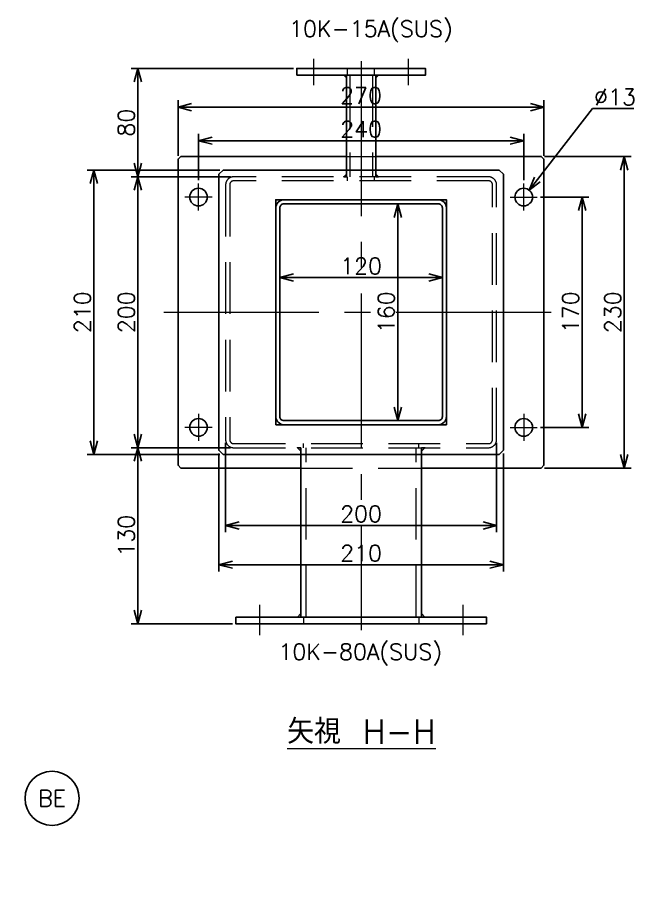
# Model space of a CAD drawing. Header units: millimetres. Extents: x -16130 to 36813, y -8099 to 27484.
# Drawn here: x 19860 to 20316, y 13517 to 14162 of the extents above; entities that cross this region are included whole.
import ezdxf
from ezdxf import colors
from ezdxf.entities.mleader import LeaderData, LeaderLine
from ezdxf.enums import TextEntityAlignment as Align
from ezdxf.math import Vec2, Vec3

# ---------------------------------------------------------------- set-up
doc = ezdxf.new("R2010")
doc.units = ezdxf.units.MM
doc.header["$LTSCALE"] = 6
doc.header["$PDMODE"] = 99
doc.header["$PDSIZE"] = 1
doc.linetypes.add('CENTER2', pattern=[28.575, 19.05, -3.175, 3.175, -3.175])
doc.linetypes.add('HIDDEN', pattern=[9.525, 6.35, -3.175])
for name, color, linetype, lineweight in [('04_HIDDEN', 2, 'HIDDEN', 13), ('05_CENTER', 4, 'CENTER2', 13), ('07_TEXT', 3, 'Continuous', 13), ('08_DIM', 3, 'Continuous', 13)]:
    doc.layers.add(name, color=color, linetype=linetype, lineweight=lineweight)
doc.styles.add('KSS_TXT', font='txt.shx', dxfattribs={"bigfont": 'extfont2.shx'})
doc.styles.get("Standard").update_dxf_attribs({"font": 'txt.shx', "bigfont": 'extfont2.shx'})
doc.dimstyles.new('KSS_DIM', dxfattribs={"dimtxt": 3, "dimasz": 2.5, "dimexe": 1.25, "dimexo": 0.625, "dimtad": 1, "dimdsep": 46, "dimtxsty": 'KSS_TXT', "dimblk": 'OPEN30', "dimcen": 0, "dimazin": 2, "dimtfac": 0.75, "dimtmove": 0, "dimatfit": 3, "dimldrblk": 'OPEN30', "dimfxl": 1, "dimtolj": 1, "dimarcsym": 0})
doc.dimstyles.new('KSS_DIM$3', dxfattribs={"dimtxt": 3, "dimasz": 2.5, "dimexe": 1.25, "dimexo": 0.625, "dimtad": 1, "dimtih": 1, "dimtoh": 1, "dimdsep": 46, "dimtxsty": 'KSS_TXT', "dimblk": 'OPEN30', "dimcen": 0, "dimazin": 2, "dimtfac": 0.75, "dimtofl": 0, "dimtmove": 0, "dimatfit": 3, "dimldrblk": 'OPEN30', "dimfxl": 1, "dimtolj": 1, "dimarcsym": 0})

# ---------------------------------------------------------------- blocks, each defined once
blk = doc.blocks.new('AM_BALLOON1')
at = {"transparency": 16777216}
blk.add_circle((0, 0), 5, dxfattribs=at)
blk.add_attdef('B_NUMBER', text='', height=3, dxfattribs=at).set_placement((0, 0), align=Align.MIDDLE_CENTER)
blk = doc.blocks.new('_OPEN')
at = {"color": 0, "linetype": 'ByBlock'}
for p, q in [((-1, 0.167), (0, 0)), ((0, 0), (-1, -0.167)), ((0, 0), (-1, 0))]:
    blk.add_line(p, q, dxfattribs=at)
blk = doc.blocks.new('A$C48CE4D37_1_1_1')
at = {"color": 0}
for p, q in [((-10.85, 175), (-10.85, 100)), ((10.85, 175), (10.85, 100)), ((-44.55, -225), (-44.55, -100)), ((44.55, -225), (44.55, -100))]:
    blk.add_line(p, q, dxfattribs=at)
for points in [[(-47.5, 175), (-47.5, 180), (47.5, 180), (47.5, 175)], [(-101.83, 105), (101.83, 105), (105, 101.83), (105, -101.83), (101.83, -105), (-101.83, -105), (-105, -101.83), (-105, 101.83)], [(-63, -83), (-63, 83), (63, 83), (63, -83)], [(-92.5, -225), (-92.5, -230), (92.5, -230), (92.5, -225)]]:
    blk.add_lwpolyline(points, close=True, dxfattribs=at)
at = {"color": 3}
for points in [[(-10.85, 175), (-10.85, 173), (-12.85, 175), (-12.85, 175)], [(10.85, 175), (10.85, 173), (12.85, 175), (12.85, 175)], [(-10.85, 100), (-10.85, 102), (-12.85, 100), (-12.85, 100)], [(10.85, 100), (10.85, 102), (12.85, 100), (12.85, 100)], [(-44.55, -100), (-44.55, -102.5), (-44.55, -102.5), (-47.05, -100)], [(44.55, -100), (44.55, -102.5), (44.55, -102.5), (47.05, -100)], [(-44.55, -225), (-44.55, -222.5), (-44.55, -222.5), (-47.05, -225)], [(44.55, -225), (44.55, -222.5), (44.55, -222.5), (47.05, -225)]]:
    blk.add_lwpolyline(points, close=True, dxfattribs=at)
at = {"color": 0}
for points in [[(-44.55, -115), (-133.07, -115), (-135.07, -113), (-135.07, 113), (-133.07, 115)], [(-133.07, 115), (-10.85, 115)], [(10.85, 115), (132.93, 115), (134.93, 113), (134.93, -113), (132.93, -115), (44.55, -115)]]:
    blk.add_lwpolyline(points, dxfattribs=at)
for points in [[(63, -77), (63, 77, 0.414214), (57, 83), (-57, 83, 0.414214), (-63, 77), (-63, -77, 0.414214), (-57, -83), (57, -83, 0.414214)], [(60, -77), (60, 77, 0.414214), (57, 80), (-57, 80, 0.414214), (-60, 77), (-60, -77, 0.414214), (-57, -80), (57, -80, 0.414214)]]:
    blk.add_lwpolyline(points, format="xyb", close=True, dxfattribs=at)
for centre in [(-120, 85), (120, 85), (-120, -85), (120, -85)]:
    blk.add_circle(centre, 6.5, dxfattribs=at)
at = {"layer": '04_HIDDEN'}
for p, q in [((-10, 175), (-10, 180)), ((-8.35, 175), (-8.35, 100)), ((8.35, 175), (8.35, 100)), ((10, 175), (10, 180)), ((-10.85, 115), (10.85, 115)), ((-10, 97), (-10, 100)), ((10, 97), (10, 100)), ((-42.5, -100), (-42.5, -97)), ((-40.55, -225), (-40.55, -100)), ((40.55, -225), (40.55, -100)), ((42.5, -100), (42.5, -97)), ((-44.55, -115), (44.55, -115)), ((-42.5, -225), (-42.5, -230)), ((42.5, -225), (42.5, -230))]:
    blk.add_line(p, q, dxfattribs=at)
for points in [[(-94, -100), (94, -100, 0.414214), (100, -94), (100, 94, 0.414214), (94, 100), (-94, 100, 0.414214), (-100, 94), (-100, -94, 0.414214)], [(-94, -97), (94, -97, 0.414214), (97, -94), (97, 94, 0.414214), (94, 97), (-94, 97, 0.414214), (-97, 94), (-97, -94, 0.414214)]]:
    blk.add_lwpolyline(points, format="xyb", close=True, dxfattribs=at)
at = {"layer": '05_CENTER'}
for p, q in [((-35, 167.67), (-35, 186.97)), ((0, 185.31), (0, -234.62)), ((35, 167.67), (35, 186.97)), ((-120, 75), (-120, 95)), ((120, 75), (120, 95)), ((-110, 85), (-130, 85)), ((110, 85), (130, 85)), ((-145.58, 0), (145.58, 0)), ((-120, -75), (-120, -95)), ((120, -75), (120, -95)), ((-110, -85), (-130, -85)), ((110, -85), (130, -85)), ((-75, -215.89), (-75, -238.42)), ((75, -215.89), (75, -238.42))]:
    blk.add_line(p, q, dxfattribs=at)
blk = doc.blocks.new('_Open30')
at = {"color": 0, "linetype": 'ByBlock', "lineweight": -2}
for p, q in [((-1, 0.268), (0, 0)), ((0, 0), (-1, -0.268)), ((0, 0), (-1, 0))]:
    blk.add_line(p, q, dxfattribs=at)
blk = doc.blocks.new('*D3994')
at = {"layer": '08_DIM', "color": 0, "lineweight": -2, "transparency": 16777216}
for p, q in [((19993.61, 14042.02), (19993.61, 14076.17)), ((20233.61, 14042.02), (20233.61, 14076.17)), ((20223.61, 14071.17), (20003.61, 14071.17))]:
    blk.add_line(p, q, dxfattribs=at)
at = {"layer": 'Defpoints', "color": 0, "transparency": 16777216}
for p in [(19993.61, 14071.17), (19993.61, 14039.52), (20233.61, 14039.52)]:
    blk.add_point(p, dxfattribs=at)
at = {"layer": '08_DIM', "color": 0, "lineweight": -2, "transparency": 16777216, "xscale": 10, "yscale": 10, "zscale": 10, "rotation": 180}
blk.add_blockref('_Open30', (19993.61, 14071.17), dxfattribs=at)
at = {"layer": '08_DIM', "color": 0, "lineweight": -2, "transparency": 16777216, "xscale": 10, "yscale": 10, "zscale": 10}
blk.add_blockref('_Open30', (20233.61, 14071.17), dxfattribs=at)
at = {"layer": '08_DIM', "color": 0, "transparency": 16777216, "insert": (20113.61, 14079.67), "char_height": 12, "attachment_point": 5, "style": 'KSS_TXT'}
blk.add_mtext('\\A1;240', dxfattribs=at)
blk = doc.blocks.new('*D3995')
at = {"layer": '08_DIM', "color": 0, "lineweight": -2, "transparency": 16777216}
for p, q in [((20246.11, 14029.52), (20281.68, 14029.52)), ((20276.68, 14019.52), (20276.68, 13869.52)), ((20246.11, 13859.52), (20281.68, 13859.52))]:
    blk.add_line(p, q, dxfattribs=at)
at = {"layer": 'Defpoints', "color": 0, "transparency": 16777216}
for p in [(20243.61, 14029.52), (20243.61, 13859.52), (20276.68, 13859.52)]:
    blk.add_point(p, dxfattribs=at)
at = {"layer": '08_DIM', "color": 0, "lineweight": -2, "transparency": 16777216, "xscale": 10, "yscale": 10, "zscale": 10}
for p, rotation in [((20276.68, 14029.52), 90), ((20276.68, 13859.52), 270)]:
    blk.add_blockref('_Open30', p, dxfattribs=dict(at, rotation=rotation))
at = {"layer": '08_DIM', "color": 0, "transparency": 16777216, "insert": (20268.18, 13944.52), "char_height": 12, "attachment_point": 5, "rotation": 90, "style": 'KSS_TXT'}
blk.add_mtext('\\A1;170', dxfattribs=at)
blk = doc.blocks.new('*D3996')
at = {"layer": '08_DIM', "color": 0, "lineweight": -2, "transparency": 16777216}
for p, q in [((20138.14, 14024.52), (20145.66, 14024.52)), ((20140.66, 13874.52), (20140.66, 14014.52)), ((20138.14, 13864.52), (20145.66, 13864.52))]:
    blk.add_line(p, q, dxfattribs=at)
at = {"layer": 'Defpoints', "color": 0, "transparency": 16777216}
for p in [(20135.64, 14024.52), (20140.66, 14024.52), (20135.64, 13864.52)]:
    blk.add_point(p, dxfattribs=at)
at = {"layer": '08_DIM', "color": 0, "lineweight": -2, "transparency": 16777216, "xscale": 10, "yscale": 10, "zscale": 10}
for p, rotation in [((20140.66, 14024.52), 90), ((20140.66, 13864.52), 270)]:
    blk.add_blockref('_Open30', p, dxfattribs=dict(at, rotation=rotation))
at = {"layer": '08_DIM', "color": 0, "transparency": 16777216, "insert": (20132.16, 13944.52), "char_height": 12, "attachment_point": 5, "rotation": 90, "style": 'KSS_TXT'}
blk.add_mtext('\\A1;160', dxfattribs=at)
blk = doc.blocks.new('*D3997')
at = {"layer": '08_DIM', "color": 0, "lineweight": -2, "transparency": 16777216}
for p, q in [((20249.05, 14059.52), (20312.83, 14059.52)), ((20307.83, 14049.52), (20307.83, 13839.52)), ((20249.05, 13829.52), (20312.83, 13829.52))]:
    blk.add_line(p, q, dxfattribs=at)
at = {"layer": 'Defpoints', "color": 0, "transparency": 16777216}
for p in [(20246.55, 14059.52), (20246.55, 13829.52), (20307.83, 13829.52)]:
    blk.add_point(p, dxfattribs=at)
at = {"layer": '08_DIM', "color": 0, "lineweight": -2, "transparency": 16777216, "xscale": 10, "yscale": 10, "zscale": 10}
for p, rotation in [((20307.83, 14059.52), 90), ((20307.83, 13829.52), 270)]:
    blk.add_blockref('_Open30', p, dxfattribs=dict(at, rotation=rotation))
at = {"layer": '08_DIM', "color": 0, "transparency": 16777216, "insert": (20299.33, 13944.52), "char_height": 12, "attachment_point": 5, "rotation": 90, "style": 'KSS_TXT'}
blk.add_mtext('\\A1;230', dxfattribs=at)
blk = doc.blocks.new('*D3998')
at = {"layer": '08_DIM', "color": 0, "lineweight": -2, "transparency": 16777216}
for p, q in [((19978.55, 14060.02), (19978.55, 14100.99)), ((20248.55, 14060.02), (20248.55, 14100.99)), ((20238.55, 14095.99), (19988.55, 14095.99))]:
    blk.add_line(p, q, dxfattribs=at)
at = {"layer": 'Defpoints', "color": 0, "transparency": 16777216}
for p in [(19978.55, 14095.99), (19978.55, 14057.52), (20248.55, 14057.52)]:
    blk.add_point(p, dxfattribs=at)
at = {"layer": '08_DIM', "color": 0, "lineweight": -2, "transparency": 16777216, "xscale": 10, "yscale": 10, "zscale": 10, "rotation": 180}
blk.add_blockref('_Open30', (19978.55, 14095.99), dxfattribs=at)
at = {"layer": '08_DIM', "color": 0, "lineweight": -2, "transparency": 16777216, "xscale": 10, "yscale": 10, "zscale": 10}
blk.add_blockref('_Open30', (20248.55, 14095.99), dxfattribs=at)
at = {"layer": '08_DIM', "color": 0, "transparency": 16777216, "insert": (20113.55, 14104.49), "char_height": 12, "attachment_point": 5, "style": 'KSS_TXT'}
blk.add_mtext('\\A1;270', dxfattribs=at)
blk = doc.blocks.new('*D3999')
at = {"layer": '08_DIM', "color": 0, "lineweight": -2, "transparency": 16777216}
for p, q in [((20009.29, 14049.52), (19911.41, 14049.52)), ((19916.41, 14039.52), (19916.41, 13849.52)), ((20009.29, 13839.52), (19911.41, 13839.52))]:
    blk.add_line(p, q, dxfattribs=at)
at = {"layer": 'Defpoints', "color": 0, "transparency": 16777216}
for p in [(20011.79, 14049.52), (19916.41, 13839.52), (20011.79, 13839.52)]:
    blk.add_point(p, dxfattribs=at)
at = {"layer": '08_DIM', "color": 0, "lineweight": -2, "transparency": 16777216, "xscale": 10, "yscale": 10, "zscale": 10}
for p, rotation in [((19916.41, 14049.52), 90), ((19916.41, 13839.52), 270)]:
    blk.add_blockref('_Open30', p, dxfattribs=dict(at, rotation=rotation))
at = {"layer": '08_DIM', "color": 0, "transparency": 16777216, "insert": (19907.91, 13944.52), "char_height": 12, "attachment_point": 5, "rotation": 90, "style": 'KSS_TXT'}
blk.add_mtext('\\A1;210', dxfattribs=at)
blk = doc.blocks.new('*D4000')
at = {"layer": '08_DIM', "color": 0, "lineweight": -2, "transparency": 16777216}
for p, q in [((20017.11, 14044.52), (19943.85, 14044.52)), ((19948.85, 13854.52), (19948.85, 14034.52)), ((20017.11, 13844.52), (19943.85, 13844.52))]:
    blk.add_line(p, q, dxfattribs=at)
at = {"layer": 'Defpoints', "color": 0, "transparency": 16777216}
for p in [(19948.85, 14044.52), (20019.61, 14044.52), (20019.61, 13844.52)]:
    blk.add_point(p, dxfattribs=at)
at = {"layer": '08_DIM', "color": 0, "lineweight": -2, "transparency": 16777216, "xscale": 10, "yscale": 10, "zscale": 10}
for p, rotation in [((19948.85, 14044.52), 90), ((19948.85, 13844.52), 270)]:
    blk.add_blockref('_Open30', p, dxfattribs=dict(at, rotation=rotation))
at = {"layer": '08_DIM', "color": 0, "transparency": 16777216, "insert": (19940.35, 13944.52), "char_height": 12, "attachment_point": 5, "rotation": 90, "style": 'KSS_TXT'}
blk.add_mtext('\\A1;200', dxfattribs=at)
blk = doc.blocks.new('*D4001')
at = {"layer": '08_DIM', "color": 0, "lineweight": -2, "transparency": 16777216}
for p, q in [((20013.61, 13848.02), (20013.61, 13782.11)), ((20213.61, 13848.02), (20213.61, 13782.11)), ((20023.61, 13787.11), (20203.61, 13787.11))]:
    blk.add_line(p, q, dxfattribs=at)
at = {"layer": 'Defpoints', "color": 0, "transparency": 16777216}
for p in [(20013.61, 13850.52), (20213.61, 13850.52), (20213.61, 13787.11)]:
    blk.add_point(p, dxfattribs=at)
at = {"layer": '08_DIM', "color": 0, "lineweight": -2, "transparency": 16777216, "xscale": 10, "yscale": 10, "zscale": 10, "rotation": 180}
blk.add_blockref('_Open30', (20013.61, 13787.11), dxfattribs=at)
at = {"layer": '08_DIM', "color": 0, "lineweight": -2, "transparency": 16777216, "xscale": 10, "yscale": 10, "zscale": 10}
blk.add_blockref('_Open30', (20213.61, 13787.11), dxfattribs=at)
at = {"layer": '08_DIM', "color": 0, "transparency": 16777216, "insert": (20113.61, 13795.61), "char_height": 12, "attachment_point": 5, "style": 'KSS_TXT'}
blk.add_mtext('\\A1;200', dxfattribs=at)
blk = doc.blocks.new('*D4002')
at = {"layer": '08_DIM', "color": 0, "lineweight": -2, "transparency": 16777216}
for p, q in [((20008.61, 13840.19), (20008.61, 13753.16)), ((20218.61, 13840.19), (20218.61, 13753.16)), ((20208.61, 13758.16), (20018.61, 13758.16))]:
    blk.add_line(p, q, dxfattribs=at)
at = {"layer": 'Defpoints', "color": 0, "transparency": 16777216}
for p in [(20008.61, 13842.69), (20218.61, 13842.69), (20008.61, 13758.16)]:
    blk.add_point(p, dxfattribs=at)
at = {"layer": '08_DIM', "color": 0, "lineweight": -2, "transparency": 16777216, "xscale": 10, "yscale": 10, "zscale": 10, "rotation": 180}
blk.add_blockref('_Open30', (20008.61, 13758.16), dxfattribs=at)
at = {"layer": '08_DIM', "color": 0, "lineweight": -2, "transparency": 16777216, "xscale": 10, "yscale": 10, "zscale": 10}
blk.add_blockref('_Open30', (20218.61, 13758.16), dxfattribs=at)
at = {"layer": '08_DIM', "color": 0, "transparency": 16777216, "insert": (20113.61, 13766.66), "char_height": 12, "attachment_point": 5, "style": 'KSS_TXT'}
blk.add_mtext('\\A1;210', dxfattribs=at)
blk = doc.blocks.new('*D4003')
at = {"layer": '08_DIM', "color": 0, "lineweight": -2, "transparency": 16777216}
for p, q in [((20063.61, 14124.52), (19943.85, 14124.52)), ((19948.85, 14054.52), (19948.85, 14114.52)), ((20017.11, 14044.52), (19943.85, 14044.52))]:
    blk.add_line(p, q, dxfattribs=at)
at = {"layer": 'Defpoints', "color": 0, "transparency": 16777216}
for p in [(19948.85, 14124.52), (20066.11, 14124.52), (20019.61, 14044.52)]:
    blk.add_point(p, dxfattribs=at)
at = {"layer": '08_DIM', "color": 0, "lineweight": -2, "transparency": 16777216, "xscale": 10, "yscale": 10, "zscale": 10}
for p, rotation in [((19948.85, 14124.52), 90), ((19948.85, 14044.52), 270)]:
    blk.add_blockref('_Open30', p, dxfattribs=dict(at, rotation=rotation))
at = {"layer": '08_DIM', "color": 0, "transparency": 16777216, "insert": (19940.35, 14084.52), "char_height": 12, "attachment_point": 5, "rotation": 90, "style": 'KSS_TXT'}
blk.add_mtext('\\A1;80', dxfattribs=at)
blk = doc.blocks.new('*D4004')
at = {"layer": '08_DIM', "color": 0, "lineweight": -2, "transparency": 16777216}
for p, q in [((20017.11, 13844.52), (19943.85, 13844.52)), ((19948.85, 13834.52), (19948.85, 13724.52)), ((20018.69, 13714.52), (19943.85, 13714.52))]:
    blk.add_line(p, q, dxfattribs=at)
at = {"layer": 'Defpoints', "color": 0, "transparency": 16777216}
for p in [(20019.61, 13844.52), (19948.85, 13714.52), (20021.19, 13714.52)]:
    blk.add_point(p, dxfattribs=at)
at = {"layer": '08_DIM', "color": 0, "lineweight": -2, "transparency": 16777216, "xscale": 10, "yscale": 10, "zscale": 10}
for p, rotation in [((19948.85, 13844.52), 90), ((19948.85, 13714.52), 270)]:
    blk.add_blockref('_Open30', p, dxfattribs=dict(at, rotation=rotation))
at = {"layer": '08_DIM', "color": 0, "transparency": 16777216, "insert": (19940.35, 13779.52), "char_height": 12, "attachment_point": 5, "rotation": 90, "style": 'KSS_TXT'}
blk.add_mtext('\\A1;130', dxfattribs=at)
blk = doc.blocks.new('*D4005')
at = {"layer": '08_DIM', "color": 0, "lineweight": -2, "transparency": 16777216}
for p, q in [((20053.61, 13970.02), (20053.61, 13975.15)), ((20063.61, 13970.15), (20163.61, 13970.15)), ((20173.61, 13970.02), (20173.61, 13975.15))]:
    blk.add_line(p, q, dxfattribs=at)
at = {"layer": 'Defpoints', "color": 0, "transparency": 16777216}
for p in [(20173.61, 13970.15), (20053.61, 13967.52), (20173.61, 13967.52)]:
    blk.add_point(p, dxfattribs=at)
at = {"layer": '08_DIM', "color": 0, "lineweight": -2, "transparency": 16777216, "xscale": 10, "yscale": 10, "zscale": 10, "rotation": 180}
blk.add_blockref('_Open30', (20053.61, 13970.15), dxfattribs=at)
at = {"layer": '08_DIM', "color": 0, "lineweight": -2, "transparency": 16777216, "xscale": 10, "yscale": 10, "zscale": 10}
blk.add_blockref('_Open30', (20173.61, 13970.15), dxfattribs=at)
at = {"layer": '08_DIM', "color": 0, "transparency": 16777216, "insert": (20113.61, 13978.65), "char_height": 12, "attachment_point": 5, "style": 'KSS_TXT'}
blk.add_mtext('\\A1;120', dxfattribs=at)
blk = doc.blocks.new('*D4030')
at = {"layer": '08_DIM', "color": 0, "lineweight": -2, "transparency": 16777216}
for p, q in [((20284.47, 14094.84), (20243.75, 14042.54)), ((20314.97, 14094.84), (20284.47, 14094.84))]:
    blk.add_line(p, q, dxfattribs=at)
at = {"layer": 'Defpoints', "color": 0, "transparency": 16777216}
for p in [(20237.61, 14034.65), (20229.62, 14024.39)]:
    blk.add_point(p, dxfattribs=at)
at = {"layer": '08_DIM', "color": 0, "lineweight": -2, "transparency": 16777216, "xscale": 10, "yscale": 10, "zscale": 10, "rotation": 232.0970846172308}
blk.add_blockref('_Open30', (20237.61, 14034.65), dxfattribs=at)
at = {"layer": '08_DIM', "color": 0, "transparency": 16777216, "insert": (20300.97, 14103.34), "char_height": 12, "attachment_point": 5, "style": 'KSS_TXT'}
blk.add_mtext('\\A1;%%C13', dxfattribs=at)

msp = doc.modelspace()

# ---------------------------------------------------------------- block references
msp.add_blockref('A$C48CE4D37_1_1_1', (20113.61449, 13944.52068))

# ---------------------------------------------------------------- texts
at = {"layer": '07_TEXT', "style": 'KSS_TXT'}
for s, height, p in [('10K-15A(SUS)', 12, (20060.43636, 14147.82652)), ('10K-80A(SUS)', 12, (20052.55691, 13687.8516)), ('%%u矢視 H-H', 18, (20059.10741, 13625.98216))]:
    msp.add_text(s, height=height, dxfattribs=at).set_placement(p)

# ---------------------------------------------------------------- dimensions: what is measured, and where the dimension line sits
at = {"layer": '08_DIM'}
for base, p1, p2, picture, middle in [((19948.85338, 14124.52068), (20019.61449, 14044.52068), (20066.11449, 14124.52068), '*D4003', (19940.35338, 14084.52068)), ((20307.82747, 13829.52068), (20246.54691, 14059.52068), (20246.54691, 13829.52068), '*D3997', (20299.32747, 13944.52068)), ((19916.40785, 13839.52068), (20011.78607, 14049.52068), (20011.78607, 13839.52068), '*D3999', (19907.90785, 13944.52068)), ((19948.85338, 14044.52068), (20019.61449, 13844.52068), (20019.61449, 14044.52068), '*D4000', (19940.35338, 13944.52068)), ((20276.67917, 13859.52068), (20243.61379, 14029.52068), (20243.61379, 13859.52068), '*D3995', (20268.17917, 13944.52068)), ((20140.65705, 14024.52068), (20135.63509, 13864.52068), (20135.63509, 14024.52068), '*D3996', (20132.15705, 13944.52068)), ((19948.85338, 13714.52068), (20019.61449, 13844.52068), (20021.18592, 13714.52068), '*D4004', (19940.35338, 13779.52068))]:
    dim = msp.add_linear_dim(base=base, p1=p1, p2=p2, angle=90, dimstyle='KSS_DIM', override={"dimscale": 4}, dxfattribs=at)
    dim.commit()
    dim.dimension.update_dxf_attribs({"geometry": picture, "text_midpoint": middle})
for base, p1, p2, picture, middle in [((19978.5469, 14095.98827), (20248.54691, 14057.52068), (19978.5469, 14057.52068), '*D3998', (20113.54691, 14104.48827)), ((19993.61378, 14071.16621), (20233.61379, 14039.52068), (19993.61378, 14039.52068), '*D3994', (20113.61379, 14079.66621)), ((20173.61404, 13970.14885), (20053.61404, 13967.52425), (20173.61404, 13967.52425), '*D4005', (20113.61404, 13978.64885)), ((20213.61449, 13787.10964), (20013.61449, 13850.52068), (20213.61449, 13850.52068), '*D4001', (20113.61449, 13795.60964)), ((20008.61449, 13758.15608), (20218.61449, 13842.69225), (20008.61449, 13842.69225), '*D4002', (20113.61449, 13766.65608))]:
    dim = msp.add_linear_dim(base=base, p1=p1, p2=p2, dimstyle='KSS_DIM', override={"dimscale": 4}, dxfattribs=at)
    dim.commit()
    dim.dimension.update_dxf_attribs({"geometry": picture, "text_midpoint": middle})
dim = msp.add_diameter_dim_2p(p1=(20229.62068, 14024.39183), p2=(20237.60691, 14034.64952), dimstyle='KSS_DIM$3', override={"dimscale": 4, "dimpost": '%%C<>'}, dxfattribs=at)
dim.commit()
dim.dimension.update_dxf_attribs({"geometry": '*D4030', "text_midpoint": (20300.96586, 14094.83618), "dimtype": 163})

# ---------------------------------------------------------------- leaders
ml = msp.add_multileader_block('Standard', dxfattribs=at)
ml.set_content('AM_BALLOON1', color=256, scale=4)
ml.set_attribute('B_NUMBER', 'BE', width=0)
ml.set_leader_properties(color=256, linetype='ByLayer', lineweight=-1)
ml.set_arrow_properties(name='OPEN')
ml.build(insert=Vec2(0, 0))
ml.multileader.update_dxf_attribs({"leader_type": 0, "has_dogleg": 0, "text_right_attachment_type": 6, "dogleg_length": 0, "arrow_head_size": 8, "scale": 4, "block_connection_type": 1})
ctx = ml.context
ctx.base_point, ctx.scale, ctx.char_height, ctx.arrow_head_size, ctx.landing_gap_size, ctx.plane_origin = Vec3(19885.57472, 13585.68012), 4, 16, 8, 8, Vec3(19912.10508, 13554.3677)
ctx.right_attachment, ctx.attachment_type = 6, 1
notes = []
notes.append((ctx, [(0, (0, 0, 0), (0, 0), (1, 0), 1, [])]))
ctx.block.insert = Vec3(19885.57472, 13585.68012)
for ctx, leaders in notes:
    for number, flags, end, landing, length, lines in leaders:
        leader = LeaderData()
        leader.index, (leader.has_last_leader_line, leader.has_dogleg_vector, leader.attachment_direction) = number, flags
        leader.last_leader_point, leader.dogleg_vector, leader.dogleg_length = Vec3(end), Vec3(landing), length
        for number, points, colour, breaks in lines:
            line = LeaderLine()
            line.index, line.vertices, line.color, line.breaks = number, Vec3.list(points), colors.encode_raw_color(colour), breaks
            leader.lines.append(line)
        ctx.leaders.append(leader)

doc.saveas('drawing.dxf')
